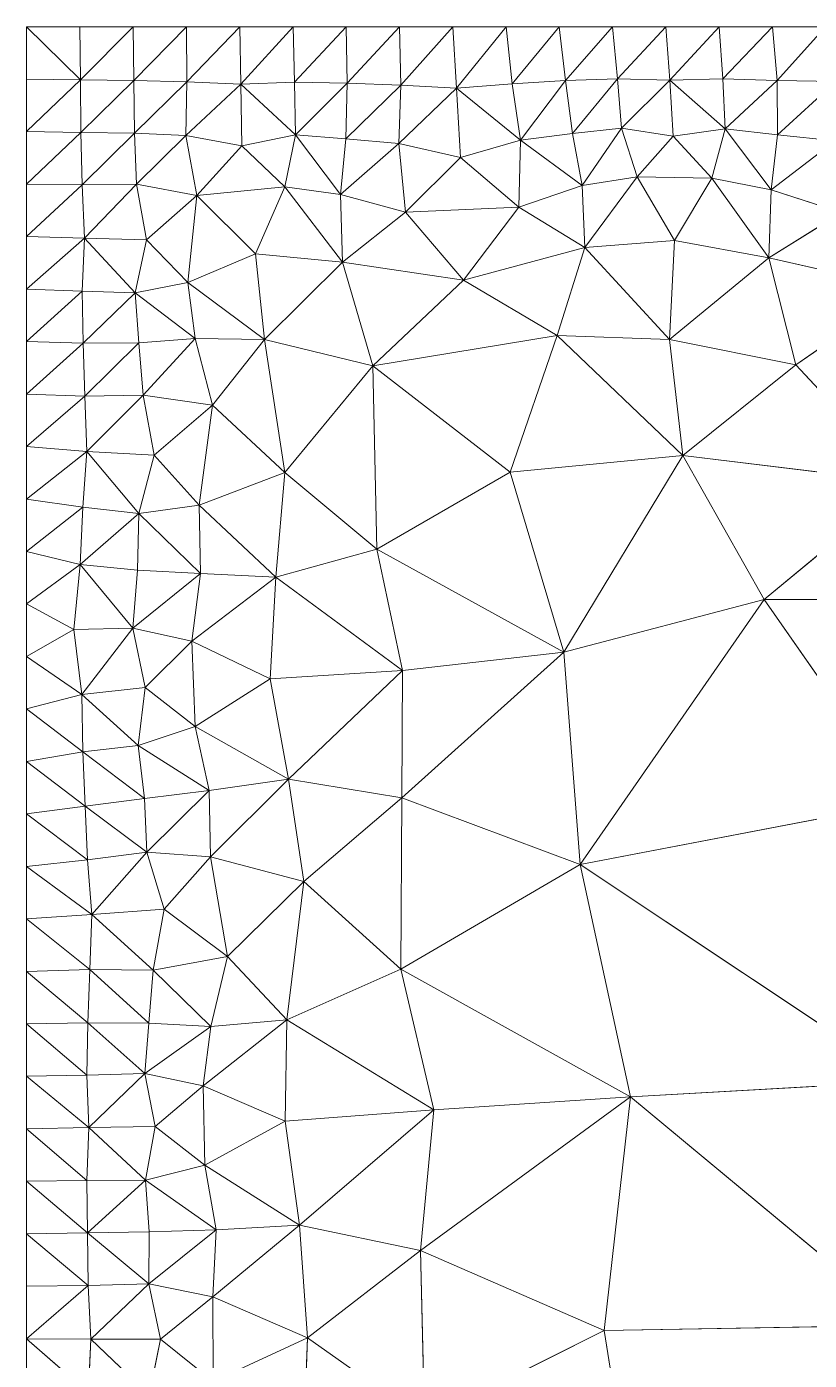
# Model space of a CAD drawing. Header units: metres. Extents: x 0 to 8, y 0 to 4.
# Drawn here: x 0 to 0.445, y 3.241 to 4 of the extents above; entities that cross this region are included whole.
import ezdxf

# ---------------------------------------------------------------- set-up
doc = ezdxf.new("R2010")
doc.units = ezdxf.units.M
doc.header["$MEASUREMENT"] = 0
for name, color, linetype, lineweight in [('DL_FE_MESH', 134, 'Continuous', 0), ('DL_FE_MESH_CELLS_4', 132, 'Continuous', 0), ('DL_TOPOLOGY', 7, 'Continuous', 0)]:
    doc.layers.add(name, color=color, linetype=linetype, lineweight=lineweight)

msp = doc.modelspace()

# ---------------------------------------------------------------- linework, layer by layer
at = {"layer": 'DL_FE_MESH'}
for p, q in [((0.03057, 3.96982), (0, 4)), ((0.0303, 4), (0.03057, 3.96982)), ((0.03057, 3.96982), (0.06061, 4)), ((0.06061, 4), (0.06097, 3.96942)), ((0.06097, 3.96942), (0.09091, 4)), ((0.09091, 4), (0.09118, 3.9687)), ((0.09118, 3.9687), (0.12121, 4)), ((0.12121, 4), (0.12188, 3.96733)), ((0.12188, 3.96733), (0.15152, 4)), ((0.15152, 4), (0.15231, 3.96846)), ((0.15231, 3.96846), (0.18182, 4)), ((0.18182, 4), (0.18224, 3.9679)), ((0.18224, 3.9679), (0.21212, 4)), ((0.21212, 4), (0.21278, 3.96669)), ((0.21278, 3.96669), (0.24242, 4)), ((0.24242, 4), (0.24461, 3.96506)), ((0.24461, 3.96506), (0.27273, 4)), ((0.27273, 4), (0.27621, 3.96753)), ((0.27621, 3.96753), (0.30303, 4)), ((0.30303, 4), (0.30648, 3.96933)), ((0.30648, 3.96933), (0.33333, 4)), ((0.33333, 4), (0.33606, 3.97033)), ((0.33606, 3.97033), (0.36364, 4)), ((0.36364, 4), (0.36594, 3.96959)), ((0.36594, 3.96959), (0.39394, 4)), ((0.39394, 4), (0.3961, 3.97027)), ((0.3961, 3.97027), (0.42424, 4)), ((0.42424, 4), (0.427, 3.96939)), ((0.427, 3.96939), (0.45455, 4)), ((0, 3.97015), (0.03057, 3.96982)), ((0.03057, 3.96982), (0, 3.9403)), ((0.03057, 3.96982), (0.06097, 3.96942)), ((0.03091, 3.9398), (0.03057, 3.96982)), ((0.06097, 3.96942), (0.03091, 3.9398)), ((0.06097, 3.96942), (0.09118, 3.9687)), ((0.06131, 3.93935), (0.06097, 3.96942)), ((0.09118, 3.9687), (0.06131, 3.93935)), ((0.09062, 3.93817), (0.09118, 3.9687)), ((0.12188, 3.96733), (0.09062, 3.93817)), ((0.09118, 3.9687), (0.12188, 3.96733)), ((0.12188, 3.96733), (0.15231, 3.96846)), ((0.12238, 3.93228), (0.12188, 3.96733)), ((0.15298, 3.93856), (0.12188, 3.96733)), ((0.15231, 3.96846), (0.18224, 3.9679)), ((0.15298, 3.93856), (0.15231, 3.96846)), ((0.18224, 3.9679), (0.15298, 3.93856)), ((0.18162, 3.93618), (0.18224, 3.9679)), ((0.18224, 3.9679), (0.21278, 3.96669)), ((0.24461, 3.96506), (0.27621, 3.96753)), ((0.27621, 3.96753), (0.30648, 3.96933)), ((0.28086, 3.93545), (0.27621, 3.96753)), ((0.30648, 3.96933), (0.28086, 3.93545)), ((0.30648, 3.96933), (0.33606, 3.97033)), ((0.31044, 3.93924), (0.30648, 3.96933)), ((0.33606, 3.97033), (0.31044, 3.93924)), ((0.33606, 3.97033), (0.36594, 3.96959)), ((0.33847, 3.94222), (0.33606, 3.97033)), ((0.36594, 3.96959), (0.33847, 3.94222)), ((0.36594, 3.96959), (0.3961, 3.97027)), ((0.36779, 3.93769), (0.36594, 3.96959)), ((0.39733, 3.94193), (0.36594, 3.96959)), ((0.3961, 3.97027), (0.427, 3.96939)), ((0.39733, 3.94193), (0.3961, 3.97027)), ((0.427, 3.96939), (0.39733, 3.94193)), ((0.427, 3.96939), (0.46043, 3.96875)), ((0.42706, 3.93846), (0.427, 3.96939)), ((0.46043, 3.96875), (0.42706, 3.93846)), ((0.21278, 3.96669), (0.18162, 3.93618)), ((0.21164, 3.93356), (0.21278, 3.96669)), ((0.24461, 3.96506), (0.21164, 3.93356)), ((0.21278, 3.96669), (0.24461, 3.96506)), ((0.24674, 3.92568), (0.24461, 3.96506)), ((0.28086, 3.93545), (0.24461, 3.96506)), ((0, 3.9403), (0.03091, 3.9398)), ((0.03091, 3.9398), (0, 3.91045)), ((0.03158, 3.90997), (0.03091, 3.9398)), ((0.03091, 3.9398), (0.06131, 3.93935)), ((0.06131, 3.93935), (0.03158, 3.90997)), ((0.06131, 3.93935), (0.06241, 3.91035)), ((0.09062, 3.93817), (0.06131, 3.93935)), ((0.09062, 3.93817), (0.06241, 3.91035)), ((0.09687, 3.90394), (0.09062, 3.93817)), ((0.09062, 3.93817), (0.12238, 3.93228)), ((0.12238, 3.93228), (0.15298, 3.93856)), ((0.14681, 3.90886), (0.15298, 3.93856)), ((0.15298, 3.93856), (0.18162, 3.93618)), ((0.1786, 3.90452), (0.15298, 3.93856)), ((0.28086, 3.93545), (0.31044, 3.93924)), ((0.31044, 3.93924), (0.33847, 3.94222)), ((0.31594, 3.90963), (0.31044, 3.93924)), ((0.33847, 3.94222), (0.31594, 3.90963)), ((0.3473, 3.91451), (0.33847, 3.94222)), ((0.33847, 3.94222), (0.36779, 3.93769)), ((0.3473, 3.91451), (0.36779, 3.93769)), ((0.36779, 3.93769), (0.39733, 3.94193)), ((0.38974, 3.9138), (0.36779, 3.93769)), ((0.38974, 3.9138), (0.39733, 3.94193)), ((0.39733, 3.94193), (0.42706, 3.93846)), ((0.42347, 3.90717), (0.39733, 3.94193)), ((0.42347, 3.90717), (0.42706, 3.93846)), ((0.42706, 3.93846), (0.46004, 3.93513)), ((0.09687, 3.90394), (0.12238, 3.93228)), ((0.14681, 3.90886), (0.12238, 3.93228)), ((0.1786, 3.90452), (0.18162, 3.93618)), ((0.21164, 3.93356), (0.1786, 3.90452)), ((0.18162, 3.93618), (0.21164, 3.93356)), ((0.21559, 3.89446), (0.21164, 3.93356)), ((0.21164, 3.93356), (0.24674, 3.92568)), ((0.24674, 3.92568), (0.28086, 3.93545)), ((0.28001, 3.89741), (0.28086, 3.93545)), ((0.31594, 3.90963), (0.28086, 3.93545)), ((0.46004, 3.93513), (0.42347, 3.90717)), ((0.21559, 3.89446), (0.24674, 3.92568)), ((0.28001, 3.89741), (0.24674, 3.92568)), ((0.31594, 3.90963), (0.3473, 3.91451)), ((0.3473, 3.91451), (0.31757, 3.87443)), ((0.36862, 3.87836), (0.3473, 3.91451)), ((0.38974, 3.9138), (0.3473, 3.91451)), ((0, 3.91045), (0.03158, 3.90997)), ((0.03158, 3.90997), (0, 3.8806)), ((0.03158, 3.90997), (0.06241, 3.91035)), ((0.03288, 3.87963), (0.03158, 3.90997)), ((0.06241, 3.91035), (0.03288, 3.87963)), ((0.06241, 3.91035), (0.09687, 3.90394)), ((0.06817, 3.87881), (0.06241, 3.91035)), ((0.14681, 3.90886), (0.09687, 3.90394)), ((0.13013, 3.87087), (0.14681, 3.90886)), ((0.17959, 3.86603), (0.14681, 3.90886)), ((0.1786, 3.90452), (0.14681, 3.90886)), ((0.28001, 3.89741), (0.31594, 3.90963)), ((0.31757, 3.87443), (0.31594, 3.90963)), ((0.36862, 3.87836), (0.38974, 3.9138)), ((0.42225, 3.86843), (0.38974, 3.9138)), ((0.42347, 3.90717), (0.38974, 3.9138)), ((0.42225, 3.86843), (0.42347, 3.90717)), ((0.42347, 3.90717), (0.46358, 3.89424)), ((0.06817, 3.87881), (0.09687, 3.90394)), ((0.09687, 3.90394), (0.0916, 3.8544)), ((0.13013, 3.87087), (0.09687, 3.90394)), ((0.17959, 3.86603), (0.1786, 3.90452)), ((0.1786, 3.90452), (0.21559, 3.89446)), ((0.17959, 3.86603), (0.21559, 3.89446)), ((0.28001, 3.89741), (0.21559, 3.89446)), ((0.24857, 3.85587), (0.21559, 3.89446)), ((0.24857, 3.85587), (0.28001, 3.89741)), ((0.31757, 3.87443), (0.28001, 3.89741)), ((0.42225, 3.86843), (0.46358, 3.89424)), ((0, 3.8806), (0.03288, 3.87963)), ((0.03288, 3.87963), (0, 3.85075)), ((0.03164, 3.84958), (0.03288, 3.87963)), ((0.03288, 3.87963), (0.06817, 3.87881)), ((0.06169, 3.84853), (0.03288, 3.87963)), ((0.06169, 3.84853), (0.06817, 3.87881)), ((0.0916, 3.8544), (0.06817, 3.87881)), ((0.36862, 3.87836), (0.31757, 3.87443)), ((0.36571, 3.82199), (0.36862, 3.87836)), ((0.42225, 3.86843), (0.36862, 3.87836)), ((0.0916, 3.8544), (0.13013, 3.87087)), ((0.13013, 3.87087), (0.13537, 3.82198)), ((0.17959, 3.86603), (0.13013, 3.87087)), ((0.31757, 3.87443), (0.24857, 3.85587)), ((0.31757, 3.87443), (0.30177, 3.8244)), ((0.36571, 3.82199), (0.31757, 3.87443)), ((0.17959, 3.86603), (0.13537, 3.82198)), ((0.19702, 3.80712), (0.17959, 3.86603)), ((0.24857, 3.85587), (0.17959, 3.86603)), ((0.42225, 3.86843), (0.36571, 3.82199)), ((0.43767, 3.80759), (0.42225, 3.86843)), ((0.5, 3.85092), (0.42225, 3.86843)), ((0.06169, 3.84853), (0.0916, 3.8544)), ((0.09584, 3.82264), (0.0916, 3.8544)), ((0.13537, 3.82198), (0.0916, 3.8544)), ((0.19702, 3.80712), (0.24857, 3.85587)), ((0.30177, 3.8244), (0.24857, 3.85587)), ((0, 3.85075), (0.03164, 3.84958)), ((0.03164, 3.84958), (0, 3.8209)), ((0.03207, 3.82002), (0.03164, 3.84958)), ((0.03164, 3.84958), (0.06169, 3.84853)), ((0.06169, 3.84853), (0.03207, 3.82002)), ((0.06386, 3.82016), (0.06169, 3.84853)), ((0.09584, 3.82264), (0.06169, 3.84853)), ((0.43767, 3.80759), (0.5, 3.85092)), ((0.30177, 3.8244), (0.19702, 3.80712)), ((0.27512, 3.74653), (0.30177, 3.8244)), ((0.30177, 3.8244), (0.36571, 3.82199)), ((0.37328, 3.75608), (0.30177, 3.8244)), ((0, 3.8209), (0.03207, 3.82002)), ((0.03207, 3.82002), (0, 3.79104)), ((0.03207, 3.82002), (0.06386, 3.82016)), ((0.03305, 3.78986), (0.03207, 3.82002)), ((0.06386, 3.82016), (0.03305, 3.78986)), ((0.06386, 3.82016), (0.09584, 3.82264)), ((0.06621, 3.79046), (0.06386, 3.82016)), ((0.09584, 3.82264), (0.06621, 3.79046)), ((0.10578, 3.78473), (0.09584, 3.82264)), ((0.09584, 3.82264), (0.13537, 3.82198)), ((0.10578, 3.78473), (0.13537, 3.82198)), ((0.13537, 3.82198), (0.19702, 3.80712)), ((0.14679, 3.74642), (0.13537, 3.82198)), ((0.37328, 3.75608), (0.36571, 3.82199)), ((0.36571, 3.82199), (0.43767, 3.80759)), ((0.14679, 3.74642), (0.19702, 3.80712)), ((0.19702, 3.80712), (0.19916, 3.70278)), ((0.27512, 3.74653), (0.19702, 3.80712)), ((0.37328, 3.75608), (0.43767, 3.80759)), ((0.5, 3.74071), (0.43767, 3.80759)), ((0, 3.79104), (0.03305, 3.78986)), ((0.03305, 3.78986), (0, 3.76119)), ((0.03305, 3.78986), (0.06621, 3.79046)), ((0.03429, 3.75846), (0.03305, 3.78986)), ((0.06621, 3.79046), (0.03429, 3.75846)), ((0.07261, 3.75636), (0.06621, 3.79046)), ((0.06621, 3.79046), (0.10578, 3.78473)), ((0.07261, 3.75636), (0.10578, 3.78473)), ((0.10578, 3.78473), (0.09809, 3.72777)), ((0.14679, 3.74642), (0.10578, 3.78473)), ((0, 3.76119), (0.03429, 3.75846)), ((0.03429, 3.75846), (0, 3.73134)), ((0.03198, 3.72669), (0.03429, 3.75846)), ((0.03429, 3.75846), (0.07261, 3.75636)), ((0.06377, 3.72319), (0.03429, 3.75846)), ((0.06377, 3.72319), (0.07261, 3.75636)), ((0.09809, 3.72777), (0.07261, 3.75636)), ((0.37328, 3.75608), (0.27512, 3.74653)), ((0.37328, 3.75608), (0.30564, 3.64426)), ((0.41959, 3.67417), (0.37328, 3.75608)), ((0.5, 3.74071), (0.37328, 3.75608)), ((0.09809, 3.72777), (0.14679, 3.74642)), ((0.14174, 3.68699), (0.14679, 3.74642)), ((0.19916, 3.70278), (0.14679, 3.74642)), ((0.19916, 3.70278), (0.27512, 3.74653)), ((0.27512, 3.74653), (0.30564, 3.64426)), ((0.41959, 3.67417), (0.5, 3.74071)), ((0, 3.73134), (0.03198, 3.72669)), ((0.03198, 3.72669), (0, 3.70149)), ((0.03037, 3.69405), (0.03198, 3.72669)), ((0.03198, 3.72669), (0.06377, 3.72319)), ((0.06377, 3.72319), (0.09809, 3.72777)), ((0.09891, 3.68899), (0.09809, 3.72777)), ((0.14174, 3.68699), (0.09809, 3.72777)), ((0.06377, 3.72319), (0.03037, 3.69405)), ((0.06313, 3.69092), (0.06377, 3.72319)), ((0.09891, 3.68899), (0.06377, 3.72319)), ((0.19916, 3.70278), (0.14174, 3.68699)), ((0.21388, 3.6339), (0.19916, 3.70278)), ((0.30564, 3.64426), (0.19916, 3.70278)), ((0, 3.70149), (0.03037, 3.69405)), ((0, 3.67164), (0.03037, 3.69405)), ((0.0268, 3.65709), (0.03037, 3.69405)), ((0.03037, 3.69405), (0.06313, 3.69092)), ((0.06033, 3.65795), (0.03037, 3.69405)), ((0.06033, 3.65795), (0.06313, 3.69092)), ((0.09891, 3.68899), (0.06033, 3.65795)), ((0.06313, 3.69092), (0.09891, 3.68899)), ((0.09391, 3.65047), (0.09891, 3.68899)), ((0.09391, 3.65047), (0.14174, 3.68699)), ((0.09891, 3.68899), (0.14174, 3.68699)), ((0.14174, 3.68699), (0.1385, 3.62898)), ((0.21388, 3.6339), (0.14174, 3.68699)), ((0, 3.67164), (0.0268, 3.65709)), ((0.30564, 3.64426), (0.41959, 3.67417)), ((0.31492, 3.5234), (0.41959, 3.67417)), ((0.5, 3.55884), (0.41959, 3.67417)), ((0.58041, 3.67417), (0.41959, 3.67417)), ((0, 3.64179), (0.0268, 3.65709)), ((0.0268, 3.65709), (0.06033, 3.65795)), ((0.03142, 3.62017), (0.0268, 3.65709)), ((0.06033, 3.65795), (0.03142, 3.62017)), ((0.06736, 3.62422), (0.06033, 3.65795)), ((0.06033, 3.65795), (0.09391, 3.65047)), ((0.06736, 3.62422), (0.09391, 3.65047)), ((0.09391, 3.65047), (0.09586, 3.60203)), ((0.1385, 3.62898), (0.09391, 3.65047)), ((0.03142, 3.62017), (0, 3.64179)), ((0.21351, 3.56138), (0.30564, 3.64426)), ((0.21388, 3.6339), (0.30564, 3.64426)), ((0.31492, 3.5234), (0.30564, 3.64426)), ((0.1385, 3.62898), (0.21388, 3.6339)), ((0.21388, 3.6339), (0.14898, 3.57203)), ((0.21351, 3.56138), (0.21388, 3.6339)), ((0.09586, 3.60203), (0.1385, 3.62898)), ((0.1385, 3.62898), (0.14898, 3.57203)), ((0, 3.61194), (0.03142, 3.62017)), ((0.03142, 3.62017), (0.06736, 3.62422)), ((0.03193, 3.58751), (0.03142, 3.62017)), ((0.06341, 3.59117), (0.03142, 3.62017)), ((0.06341, 3.59117), (0.06736, 3.62422)), ((0.09586, 3.60203), (0.06736, 3.62422)), ((0.03193, 3.58751), (0, 3.61194)), ((0.06341, 3.59117), (0.09586, 3.60203)), ((0.10378, 3.5656), (0.09586, 3.60203)), ((0.14898, 3.57203), (0.09586, 3.60203)), ((0.03193, 3.58751), (0.06341, 3.59117)), ((0.06701, 3.56094), (0.06341, 3.59117)), ((0.10378, 3.5656), (0.06341, 3.59117)), ((0, 3.58209), (0.03193, 3.58751)), ((0.03325, 3.55668), (0, 3.58209)), ((0.03325, 3.55668), (0.03193, 3.58751)), ((0.06701, 3.56094), (0.03193, 3.58751)), ((0.06701, 3.56094), (0.10378, 3.5656)), ((0.10378, 3.5656), (0.0683, 3.53045)), ((0.10378, 3.5656), (0.14898, 3.57203)), ((0.10453, 3.52779), (0.10378, 3.5656)), ((0.10453, 3.52779), (0.14898, 3.57203)), ((0.14898, 3.57203), (0.21351, 3.56138)), ((0.15762, 3.51376), (0.14898, 3.57203)), ((0.03325, 3.55668), (0.06701, 3.56094)), ((0.0683, 3.53045), (0.06701, 3.56094)), ((0.15762, 3.51376), (0.21351, 3.56138)), ((0.21351, 3.56138), (0.21278, 3.46397)), ((0.31492, 3.5234), (0.21351, 3.56138)), ((0.31492, 3.5234), (0.5, 3.55884)), ((0, 3.55224), (0.03325, 3.55668)), ((0.03455, 3.52617), (0, 3.55224)), ((0.03455, 3.52617), (0.03325, 3.55668)), ((0.0683, 3.53045), (0.03325, 3.55668)), ((0.03455, 3.52617), (0.0683, 3.53045)), ((0.0683, 3.53045), (0.03705, 3.49511)), ((0.07821, 3.49808), (0.0683, 3.53045)), ((0.0683, 3.53045), (0.10453, 3.52779)), ((0.07821, 3.49808), (0.10453, 3.52779)), ((0.10453, 3.52779), (0.11426, 3.47124)), ((0.15762, 3.51376), (0.10453, 3.52779)), ((0, 3.52239), (0.03455, 3.52617)), ((0.03705, 3.49511), (0, 3.52239)), ((0.03705, 3.49511), (0.03455, 3.52617)), ((0.21278, 3.46397), (0.31492, 3.5234)), ((0.34361, 3.3913), (0.31492, 3.5234)), ((0.5, 3.4002), (0.31492, 3.5234)), ((0.11426, 3.47124), (0.15762, 3.51376)), ((0.14795, 3.43508), (0.15762, 3.51376)), ((0.21278, 3.46397), (0.15762, 3.51376)), ((0.03705, 3.49511), (0.07821, 3.49808)), ((0.07199, 3.46346), (0.07821, 3.49808)), ((0.11426, 3.47124), (0.07821, 3.49808)), ((0, 3.49254), (0.03705, 3.49511)), ((0.03586, 3.4637), (0, 3.49254)), ((0.03586, 3.4637), (0.03705, 3.49511)), ((0.07199, 3.46346), (0.03705, 3.49511)), ((0.07199, 3.46346), (0.11426, 3.47124)), ((0.10475, 3.43139), (0.11426, 3.47124)), ((0.14795, 3.43508), (0.11426, 3.47124)), ((0, 3.46269), (0.03586, 3.4637)), ((0.03484, 3.4334), (0, 3.46269)), ((0.03484, 3.4334), (0.03586, 3.4637)), ((0.03586, 3.4637), (0.07199, 3.46346)), ((0.06951, 3.43327), (0.03586, 3.4637)), ((0.06951, 3.43327), (0.07199, 3.46346)), ((0.10475, 3.43139), (0.07199, 3.46346)), ((0.21278, 3.46397), (0.14795, 3.43508)), ((0.23173, 3.38391), (0.21278, 3.46397)), ((0.34361, 3.3913), (0.21278, 3.46397)), ((0, 3.43284), (0.03484, 3.4334)), ((0.03424, 3.40374), (0, 3.43284)), ((0.03424, 3.40374), (0.03484, 3.4334)), ((0.03484, 3.4334), (0.06951, 3.43327)), ((0.0672, 3.40466), (0.03484, 3.4334)), ((0.06951, 3.43327), (0.0672, 3.40466)), ((0.10475, 3.43139), (0.0672, 3.40466)), ((0.10475, 3.43139), (0.06951, 3.43327)), ((0.10044, 3.39751), (0.14795, 3.43508)), ((0.10044, 3.39751), (0.10475, 3.43139)), ((0.10475, 3.43139), (0.14795, 3.43508)), ((0.14795, 3.43508), (0.14712, 3.37743)), ((0.23173, 3.38391), (0.14795, 3.43508)), ((0, 3.40299), (0.03424, 3.40374)), ((0.03532, 3.3738), (0, 3.40299)), ((0.03424, 3.40374), (0.0672, 3.40466)), ((0.03532, 3.3738), (0.03424, 3.40374)), ((0.0672, 3.40466), (0.03532, 3.3738)), ((0.0672, 3.40466), (0.10044, 3.39751)), ((0.07301, 3.37451), (0.0672, 3.40466)), ((0.34361, 3.3913), (0.5, 3.4002)), ((0.07301, 3.37451), (0.10044, 3.39751)), ((0.10044, 3.39751), (0.10138, 3.35239)), ((0.14712, 3.37743), (0.10044, 3.39751)), ((0.2241, 3.304), (0.34361, 3.3913)), ((0.23173, 3.38391), (0.34361, 3.3913)), ((0.3285, 3.25836), (0.34361, 3.3913)), ((0.5, 3.26148), (0.34361, 3.3913)), ((0.14712, 3.37743), (0.23173, 3.38391)), ((0.23173, 3.38391), (0.15524, 3.3183)), ((0.2241, 3.304), (0.23173, 3.38391)), ((0.10138, 3.35239), (0.14712, 3.37743)), ((0.14712, 3.37743), (0.15524, 3.3183)), ((0, 3.37313), (0.03532, 3.3738)), ((0.03432, 3.34372), (0, 3.37313)), ((0.03532, 3.3738), (0.03432, 3.34372)), ((0.07301, 3.37451), (0.03532, 3.3738)), ((0.06755, 3.34388), (0.03532, 3.3738)), ((0.06755, 3.34388), (0.07301, 3.37451)), ((0.10138, 3.35239), (0.07301, 3.37451)), ((0.10138, 3.35239), (0.06755, 3.34388)), ((0.10783, 3.31568), (0.10138, 3.35239)), ((0.15524, 3.3183), (0.10138, 3.35239)), ((0, 3.34328), (0.03432, 3.34372)), ((0.03469, 3.31392), (0, 3.34328)), ((0.03432, 3.34372), (0.06755, 3.34388)), ((0.03432, 3.34372), (0.03469, 3.31392)), ((0.06755, 3.34388), (0.03469, 3.31392)), ((0.06975, 3.31458), (0.06755, 3.34388)), ((0.10783, 3.31568), (0.06755, 3.34388)), ((0.10783, 3.31568), (0.06944, 3.2849)), ((0.06975, 3.31458), (0.10783, 3.31568)), ((0.10583, 3.27759), (0.15524, 3.3183)), ((0.10583, 3.27759), (0.10783, 3.31568)), ((0.10783, 3.31568), (0.15524, 3.3183)), ((0.15524, 3.3183), (0.2241, 3.304)), ((0.1598, 3.25425), (0.15524, 3.3183)), ((0, 3.31343), (0.03469, 3.31392)), ((0.03507, 3.28396), (0, 3.31343)), ((0.03469, 3.31392), (0.06975, 3.31458)), ((0.03469, 3.31392), (0.03507, 3.28396)), ((0.06944, 3.2849), (0.03469, 3.31392)), ((0.06944, 3.2849), (0.06975, 3.31458)), ((0.1598, 3.25425), (0.2241, 3.304)), ((0.2241, 3.304), (0.22637, 3.2073)), ((0.3285, 3.25836), (0.2241, 3.304)), ((0.03507, 3.28396), (0.06944, 3.2849)), ((0.06944, 3.2849), (0.0365, 3.2535)), ((0.06944, 3.2849), (0.10583, 3.27759)), ((0.07616, 3.25342), (0.06944, 3.2849)), ((0, 3.28358), (0.03507, 3.28396)), ((0.03507, 3.28396), (0, 3.25373)), ((0.0365, 3.2535), (0.03507, 3.28396)), ((0.07616, 3.25342), (0.10583, 3.27759)), ((0.10583, 3.27759), (0.10616, 3.22951)), ((0.1598, 3.25425), (0.10583, 3.27759)), ((0.10616, 3.22951), (0.1598, 3.25425)), ((0.1574, 3.1895), (0.1598, 3.25425)), ((0.22637, 3.2073), (0.1598, 3.25425)), ((0.22637, 3.2073), (0.3285, 3.25836)), ((0.3285, 3.25836), (0.5, 3.26148)), ((0.34918, 3.12902), (0.3285, 3.25836)), ((0, 3.25373), (0.0365, 3.2535)), ((0.03517, 3.22301), (0, 3.25373)), ((0.03517, 3.22301), (0.0365, 3.2535)), ((0.0365, 3.2535), (0.07616, 3.25342)), ((0.06969, 3.22183), (0.0365, 3.2535)), ((0.06969, 3.22183), (0.07616, 3.25342)), ((0.10616, 3.22951), (0.07616, 3.25342))]:
    msp.add_line(p, q, dxfattribs=at)
at = {"layer": 'DL_FE_MESH_CELLS_4'}
for points, invisible_edges in [([(0.03057, 3.96982), (0, 4), (0, 3.97015)], 2), ([(0.0303, 4), (0, 4), (0.03057, 3.96982)], 1), ([(0.06061, 4), (0.0303, 4), (0.03057, 3.96982)], 1), ([(0.09091, 4), (0.06061, 4), (0.06097, 3.96942)], 1), ([(0.12121, 4), (0.09091, 4), (0.09118, 3.9687)], 1), ([(0.15152, 4), (0.12121, 4), (0.12188, 3.96733)], 1), ([(0.18182, 4), (0.15152, 4), (0.15231, 3.96846)], 1), ([(0.21212, 4), (0.18182, 4), (0.18224, 3.9679)], 1), ([(0.24242, 4), (0.21212, 4), (0.21278, 3.96669)], 1), ([(0.27273, 4), (0.24242, 4), (0.24461, 3.96506)], 1), ([(0.30303, 4), (0.27273, 4), (0.27621, 3.96753)], 1), ([(0.33333, 4), (0.30303, 4), (0.30648, 3.96933)], 1), ([(0.36364, 4), (0.33333, 4), (0.33606, 3.97033)], 1), ([(0.39394, 4), (0.36364, 4), (0.36594, 3.96959)], 1), ([(0.42424, 4), (0.39394, 4), (0.3961, 3.97027)], 1), ([(0.45455, 4), (0.42424, 4), (0.427, 3.96939)], 1), ([(0, 3.97015), (0, 3.9403), (0.03057, 3.96982)], 1), ([(0, 3.9403), (0, 3.91045), (0.03091, 3.9398)], 1), ([(0, 3.91045), (0, 3.8806), (0.03158, 3.90997)], 1), ([(0, 3.8806), (0, 3.85075), (0.03288, 3.87963)], 1), ([(0, 3.85075), (0, 3.8209), (0.03164, 3.84958)], 1), ([(0, 3.8209), (0, 3.79104), (0.03207, 3.82002)], 1), ([(0, 3.79104), (0, 3.76119), (0.03305, 3.78986)], 1), ([(0, 3.76119), (0, 3.73134), (0.03429, 3.75846)], 1), ([(0, 3.73134), (0, 3.70149), (0.03198, 3.72669)], 1), ([(0.03037, 3.69405), (0, 3.70149), (0, 3.67164)], 2), ([(0, 3.67164), (0, 3.64179), (0.0268, 3.65709)], 1), ([(0.03142, 3.62017), (0, 3.64179), (0, 3.61194)], 2), ([(0, 3.61194), (0, 3.58209), (0.03193, 3.58751)], 1), ([(0, 3.58209), (0, 3.55224), (0.03325, 3.55668)], 1), ([(0, 3.55224), (0, 3.52239), (0.03455, 3.52617)], 1), ([(0, 3.52239), (0, 3.49254), (0.03705, 3.49511)], 1), ([(0, 3.49254), (0, 3.46269), (0.03586, 3.4637)], 1), ([(0, 3.46269), (0, 3.43284), (0.03484, 3.4334)], 1), ([(0, 3.43284), (0, 3.40299), (0.03424, 3.40374)], 1), ([(0, 3.40299), (0, 3.37313), (0.03532, 3.3738)], 1), ([(0, 3.37313), (0, 3.34328), (0.03432, 3.34372)], 1), ([(0, 3.34328), (0, 3.31343), (0.03469, 3.31392)], 1), ([(0, 3.31343), (0, 3.28358), (0.03507, 3.28396)], 1), ([(0, 3.28358), (0, 3.25373), (0.03507, 3.28396)], 1), ([(0, 3.25373), (0, 3.22388), (0.03517, 3.22301)], 1)]:
    msp.add_3dface(points, dxfattribs=dict(at, invisible_edges=invisible_edges))
for points in [[(0.06061, 4), (0.03057, 3.96982), (0.06097, 3.96942)], [(0.09091, 4), (0.06097, 3.96942), (0.09118, 3.9687)], [(0.12121, 4), (0.09118, 3.9687), (0.12188, 3.96733)], [(0.15152, 4), (0.12188, 3.96733), (0.15231, 3.96846)], [(0.18182, 4), (0.15231, 3.96846), (0.18224, 3.9679)], [(0.21212, 4), (0.18224, 3.9679), (0.21278, 3.96669)], [(0.24242, 4), (0.21278, 3.96669), (0.24461, 3.96506)], [(0.27273, 4), (0.24461, 3.96506), (0.27621, 3.96753)], [(0.30303, 4), (0.27621, 3.96753), (0.30648, 3.96933)], [(0.33333, 4), (0.30648, 3.96933), (0.33606, 3.97033)], [(0.36364, 4), (0.33606, 3.97033), (0.36594, 3.96959)], [(0.39394, 4), (0.36594, 3.96959), (0.3961, 3.97027)], [(0.42424, 4), (0.3961, 3.97027), (0.427, 3.96939)], [(0.45455, 4), (0.427, 3.96939), (0.46043, 3.96875)], [(0.03057, 3.96982), (0, 3.9403), (0.03091, 3.9398)], [(0.03057, 3.96982), (0.03091, 3.9398), (0.06097, 3.96942)], [(0.06097, 3.96942), (0.03091, 3.9398), (0.06131, 3.93935)], [(0.06097, 3.96942), (0.06131, 3.93935), (0.09118, 3.9687)], [(0.09118, 3.9687), (0.06131, 3.93935), (0.09062, 3.93817)], [(0.09118, 3.9687), (0.09062, 3.93817), (0.12188, 3.96733)], [(0.12188, 3.96733), (0.09062, 3.93817), (0.12238, 3.93228)], [(0.12188, 3.96733), (0.15298, 3.93856), (0.15231, 3.96846)], [(0.12188, 3.96733), (0.12238, 3.93228), (0.15298, 3.93856)], [(0.15231, 3.96846), (0.15298, 3.93856), (0.18224, 3.9679)], [(0.18224, 3.9679), (0.15298, 3.93856), (0.18162, 3.93618)], [(0.18224, 3.9679), (0.18162, 3.93618), (0.21278, 3.96669)], [(0.24461, 3.96506), (0.28086, 3.93545), (0.27621, 3.96753)], [(0.27621, 3.96753), (0.28086, 3.93545), (0.30648, 3.96933)], [(0.30648, 3.96933), (0.28086, 3.93545), (0.31044, 3.93924)], [(0.30648, 3.96933), (0.31044, 3.93924), (0.33606, 3.97033)], [(0.33606, 3.97033), (0.31044, 3.93924), (0.33847, 3.94222)], [(0.33606, 3.97033), (0.33847, 3.94222), (0.36594, 3.96959)], [(0.36594, 3.96959), (0.33847, 3.94222), (0.36779, 3.93769)], [(0.36594, 3.96959), (0.39733, 3.94193), (0.3961, 3.97027)], [(0.36594, 3.96959), (0.36779, 3.93769), (0.39733, 3.94193)], [(0.3961, 3.97027), (0.39733, 3.94193), (0.427, 3.96939)], [(0.427, 3.96939), (0.39733, 3.94193), (0.42706, 3.93846)], [(0.427, 3.96939), (0.42706, 3.93846), (0.46043, 3.96875)], [(0.46043, 3.96875), (0.42706, 3.93846), (0.46004, 3.93513)], [(0.21278, 3.96669), (0.18162, 3.93618), (0.21164, 3.93356)], [(0.21278, 3.96669), (0.21164, 3.93356), (0.24461, 3.96506)], [(0.24461, 3.96506), (0.21164, 3.93356), (0.24674, 3.92568)], [(0.24461, 3.96506), (0.24674, 3.92568), (0.28086, 3.93545)], [(0.03091, 3.9398), (0, 3.91045), (0.03158, 3.90997)], [(0.03091, 3.9398), (0.03158, 3.90997), (0.06131, 3.93935)], [(0.06131, 3.93935), (0.03158, 3.90997), (0.06241, 3.91035)], [(0.06131, 3.93935), (0.06241, 3.91035), (0.09062, 3.93817)], [(0.09062, 3.93817), (0.06241, 3.91035), (0.09687, 3.90394)], [(0.09062, 3.93817), (0.09687, 3.90394), (0.12238, 3.93228)], [(0.12238, 3.93228), (0.14681, 3.90886), (0.15298, 3.93856)], [(0.15298, 3.93856), (0.14681, 3.90886), (0.1786, 3.90452)], [(0.15298, 3.93856), (0.1786, 3.90452), (0.18162, 3.93618)], [(0.28086, 3.93545), (0.31594, 3.90963), (0.31044, 3.93924)], [(0.31044, 3.93924), (0.31594, 3.90963), (0.33847, 3.94222)], [(0.33847, 3.94222), (0.31594, 3.90963), (0.3473, 3.91451)], [(0.33847, 3.94222), (0.3473, 3.91451), (0.36779, 3.93769)], [(0.3473, 3.91451), (0.38974, 3.9138), (0.36779, 3.93769)], [(0.36779, 3.93769), (0.38974, 3.9138), (0.39733, 3.94193)], [(0.39733, 3.94193), (0.38974, 3.9138), (0.42347, 3.90717)], [(0.39733, 3.94193), (0.42347, 3.90717), (0.42706, 3.93846)], [(0.42706, 3.93846), (0.42347, 3.90717), (0.46004, 3.93513)], [(0.09687, 3.90394), (0.14681, 3.90886), (0.12238, 3.93228)], [(0.18162, 3.93618), (0.1786, 3.90452), (0.21164, 3.93356)], [(0.21164, 3.93356), (0.1786, 3.90452), (0.21559, 3.89446)], [(0.21164, 3.93356), (0.21559, 3.89446), (0.24674, 3.92568)], [(0.24674, 3.92568), (0.28001, 3.89741), (0.28086, 3.93545)], [(0.28086, 3.93545), (0.28001, 3.89741), (0.31594, 3.90963)], [(0.46004, 3.93513), (0.42347, 3.90717), (0.46358, 3.89424)], [(0.21559, 3.89446), (0.28001, 3.89741), (0.24674, 3.92568)], [(0.31594, 3.90963), (0.31757, 3.87443), (0.3473, 3.91451)], [(0.3473, 3.91451), (0.31757, 3.87443), (0.36862, 3.87836)], [(0.3473, 3.91451), (0.36862, 3.87836), (0.38974, 3.9138)], [(0.03158, 3.90997), (0, 3.8806), (0.03288, 3.87963)], [(0.03158, 3.90997), (0.03288, 3.87963), (0.06241, 3.91035)], [(0.06241, 3.91035), (0.03288, 3.87963), (0.06817, 3.87881)], [(0.06241, 3.91035), (0.06817, 3.87881), (0.09687, 3.90394)], [(0.09687, 3.90394), (0.13013, 3.87087), (0.14681, 3.90886)], [(0.14681, 3.90886), (0.13013, 3.87087), (0.17959, 3.86603)], [(0.14681, 3.90886), (0.17959, 3.86603), (0.1786, 3.90452)], [(0.28001, 3.89741), (0.31757, 3.87443), (0.31594, 3.90963)], [(0.38974, 3.9138), (0.36862, 3.87836), (0.42225, 3.86843)], [(0.38974, 3.9138), (0.42225, 3.86843), (0.42347, 3.90717)], [(0.42347, 3.90717), (0.42225, 3.86843), (0.46358, 3.89424)], [(0.06817, 3.87881), (0.0916, 3.8544), (0.09687, 3.90394)], [(0.09687, 3.90394), (0.0916, 3.8544), (0.13013, 3.87087)], [(0.1786, 3.90452), (0.17959, 3.86603), (0.21559, 3.89446)], [(0.17959, 3.86603), (0.24857, 3.85587), (0.21559, 3.89446)], [(0.21559, 3.89446), (0.24857, 3.85587), (0.28001, 3.89741)], [(0.28001, 3.89741), (0.24857, 3.85587), (0.31757, 3.87443)], [(0.42225, 3.86843), (0.5, 3.85092), (0.46358, 3.89424)], [(0.03288, 3.87963), (0, 3.85075), (0.03164, 3.84958)], [(0.03288, 3.87963), (0.03164, 3.84958), (0.06169, 3.84853)], [(0.03288, 3.87963), (0.06169, 3.84853), (0.06817, 3.87881)], [(0.06817, 3.87881), (0.06169, 3.84853), (0.0916, 3.8544)], [(0.31757, 3.87443), (0.36571, 3.82199), (0.36862, 3.87836)], [(0.36862, 3.87836), (0.36571, 3.82199), (0.42225, 3.86843)], [(0.0916, 3.8544), (0.13537, 3.82198), (0.13013, 3.87087)], [(0.13013, 3.87087), (0.13537, 3.82198), (0.17959, 3.86603)], [(0.31757, 3.87443), (0.24857, 3.85587), (0.30177, 3.8244)], [(0.31757, 3.87443), (0.30177, 3.8244), (0.36571, 3.82199)], [(0.17959, 3.86603), (0.13537, 3.82198), (0.19702, 3.80712)], [(0.17959, 3.86603), (0.19702, 3.80712), (0.24857, 3.85587)], [(0.42225, 3.86843), (0.36571, 3.82199), (0.43767, 3.80759)], [(0.42225, 3.86843), (0.43767, 3.80759), (0.5, 3.85092)], [(0.06169, 3.84853), (0.09584, 3.82264), (0.0916, 3.8544)], [(0.0916, 3.8544), (0.09584, 3.82264), (0.13537, 3.82198)], [(0.19702, 3.80712), (0.30177, 3.8244), (0.24857, 3.85587)], [(0.03164, 3.84958), (0, 3.8209), (0.03207, 3.82002)], [(0.03164, 3.84958), (0.03207, 3.82002), (0.06169, 3.84853)], [(0.06169, 3.84853), (0.03207, 3.82002), (0.06386, 3.82016)], [(0.06169, 3.84853), (0.06386, 3.82016), (0.09584, 3.82264)], [(0.43767, 3.80759), (0.5, 3.74071), (0.5, 3.85092)], [(0.19702, 3.80712), (0.27512, 3.74653), (0.30177, 3.8244)], [(0.30177, 3.8244), (0.27512, 3.74653), (0.37328, 3.75608)], [(0.30177, 3.8244), (0.37328, 3.75608), (0.36571, 3.82199)], [(0.03207, 3.82002), (0, 3.79104), (0.03305, 3.78986)], [(0.03207, 3.82002), (0.03305, 3.78986), (0.06386, 3.82016)], [(0.06386, 3.82016), (0.03305, 3.78986), (0.06621, 3.79046)], [(0.06386, 3.82016), (0.06621, 3.79046), (0.09584, 3.82264)], [(0.09584, 3.82264), (0.06621, 3.79046), (0.10578, 3.78473)], [(0.09584, 3.82264), (0.10578, 3.78473), (0.13537, 3.82198)], [(0.13537, 3.82198), (0.10578, 3.78473), (0.14679, 3.74642)], [(0.13537, 3.82198), (0.14679, 3.74642), (0.19702, 3.80712)], [(0.36571, 3.82199), (0.37328, 3.75608), (0.43767, 3.80759)], [(0.14679, 3.74642), (0.19916, 3.70278), (0.19702, 3.80712)], [(0.19702, 3.80712), (0.19916, 3.70278), (0.27512, 3.74653)], [(0.43767, 3.80759), (0.37328, 3.75608), (0.5, 3.74071)], [(0.03305, 3.78986), (0, 3.76119), (0.03429, 3.75846)], [(0.03305, 3.78986), (0.03429, 3.75846), (0.06621, 3.79046)], [(0.06621, 3.79046), (0.03429, 3.75846), (0.07261, 3.75636)], [(0.06621, 3.79046), (0.07261, 3.75636), (0.10578, 3.78473)], [(0.07261, 3.75636), (0.09809, 3.72777), (0.10578, 3.78473)], [(0.10578, 3.78473), (0.09809, 3.72777), (0.14679, 3.74642)], [(0.03429, 3.75846), (0, 3.73134), (0.03198, 3.72669)], [(0.03429, 3.75846), (0.03198, 3.72669), (0.06377, 3.72319)], [(0.03429, 3.75846), (0.06377, 3.72319), (0.07261, 3.75636)], [(0.07261, 3.75636), (0.06377, 3.72319), (0.09809, 3.72777)], [(0.27512, 3.74653), (0.30564, 3.64426), (0.37328, 3.75608)], [(0.37328, 3.75608), (0.30564, 3.64426), (0.41959, 3.67417)], [(0.5, 3.74071), (0.37328, 3.75608), (0.41959, 3.67417)], [(0.14679, 3.74642), (0.09809, 3.72777), (0.14174, 3.68699)], [(0.14679, 3.74642), (0.14174, 3.68699), (0.19916, 3.70278)], [(0.27512, 3.74653), (0.19916, 3.70278), (0.30564, 3.64426)], [(0.41959, 3.67417), (0.58041, 3.67417), (0.5, 3.74071)], [(0.03198, 3.72669), (0, 3.70149), (0.03037, 3.69405)], [(0.03198, 3.72669), (0.03037, 3.69405), (0.06377, 3.72319)], [(0.06377, 3.72319), (0.09891, 3.68899), (0.09809, 3.72777)], [(0.14174, 3.68699), (0.09809, 3.72777), (0.09891, 3.68899)], [(0.06377, 3.72319), (0.03037, 3.69405), (0.06313, 3.69092)], [(0.06377, 3.72319), (0.06313, 3.69092), (0.09891, 3.68899)], [(0.14174, 3.68699), (0.21388, 3.6339), (0.19916, 3.70278)], [(0.30564, 3.64426), (0.19916, 3.70278), (0.21388, 3.6339)], [(0.03037, 3.69405), (0, 3.67164), (0.0268, 3.65709)], [(0.03037, 3.69405), (0.0268, 3.65709), (0.06033, 3.65795)], [(0.03037, 3.69405), (0.06033, 3.65795), (0.06313, 3.69092)], [(0.06313, 3.69092), (0.06033, 3.65795), (0.09891, 3.68899)], [(0.09891, 3.68899), (0.06033, 3.65795), (0.09391, 3.65047)], [(0.14174, 3.68699), (0.09891, 3.68899), (0.09391, 3.65047)], [(0.14174, 3.68699), (0.09391, 3.65047), (0.1385, 3.62898)], [(0.14174, 3.68699), (0.1385, 3.62898), (0.21388, 3.6339)], [(0.41959, 3.67417), (0.30564, 3.64426), (0.31492, 3.5234)], [(0.41959, 3.67417), (0.31492, 3.5234), (0.5, 3.55884)], [(0.41959, 3.67417), (0.5, 3.55884), (0.58041, 3.67417)], [(0.0268, 3.65709), (0, 3.64179), (0.03142, 3.62017)], [(0.0268, 3.65709), (0.03142, 3.62017), (0.06033, 3.65795)], [(0.06033, 3.65795), (0.03142, 3.62017), (0.06736, 3.62422)], [(0.06033, 3.65795), (0.06736, 3.62422), (0.09391, 3.65047)], [(0.06736, 3.62422), (0.09586, 3.60203), (0.09391, 3.65047)], [(0.09391, 3.65047), (0.09586, 3.60203), (0.1385, 3.62898)], [(0.30564, 3.64426), (0.21388, 3.6339), (0.21351, 3.56138)], [(0.30564, 3.64426), (0.21351, 3.56138), (0.31492, 3.5234)], [(0.1385, 3.62898), (0.14898, 3.57203), (0.21388, 3.6339)], [(0.21388, 3.6339), (0.14898, 3.57203), (0.21351, 3.56138)], [(0.1385, 3.62898), (0.09586, 3.60203), (0.14898, 3.57203)], [(0, 3.61194), (0.03193, 3.58751), (0.03142, 3.62017)], [(0.03142, 3.62017), (0.06341, 3.59117), (0.06736, 3.62422)], [(0.03142, 3.62017), (0.03193, 3.58751), (0.06341, 3.59117)], [(0.06736, 3.62422), (0.06341, 3.59117), (0.09586, 3.60203)], [(0.06341, 3.59117), (0.10378, 3.5656), (0.09586, 3.60203)], [(0.14898, 3.57203), (0.09586, 3.60203), (0.10378, 3.5656)], [(0.03193, 3.58751), (0.06701, 3.56094), (0.06341, 3.59117)], [(0.06341, 3.59117), (0.06701, 3.56094), (0.10378, 3.5656)], [(0, 3.58209), (0.03325, 3.55668), (0.03193, 3.58751)], [(0.03193, 3.58751), (0.03325, 3.55668), (0.06701, 3.56094)], [(0.06701, 3.56094), (0.0683, 3.53045), (0.10378, 3.5656)], [(0.10378, 3.5656), (0.0683, 3.53045), (0.10453, 3.52779)], [(0.14898, 3.57203), (0.10378, 3.5656), (0.10453, 3.52779)], [(0.14898, 3.57203), (0.10453, 3.52779), (0.15762, 3.51376)], [(0.14898, 3.57203), (0.15762, 3.51376), (0.21351, 3.56138)], [(0.03325, 3.55668), (0.0683, 3.53045), (0.06701, 3.56094)], [(0.15762, 3.51376), (0.21278, 3.46397), (0.21351, 3.56138)], [(0.21351, 3.56138), (0.21278, 3.46397), (0.31492, 3.5234)], [(0.31492, 3.5234), (0.5, 3.4002), (0.5, 3.55884)], [(0, 3.55224), (0.03455, 3.52617), (0.03325, 3.55668)], [(0.03325, 3.55668), (0.03455, 3.52617), (0.0683, 3.53045)], [(0.03455, 3.52617), (0.03705, 3.49511), (0.0683, 3.53045)], [(0.0683, 3.53045), (0.03705, 3.49511), (0.07821, 3.49808)], [(0.0683, 3.53045), (0.07821, 3.49808), (0.10453, 3.52779)], [(0.07821, 3.49808), (0.11426, 3.47124), (0.10453, 3.52779)], [(0.10453, 3.52779), (0.11426, 3.47124), (0.15762, 3.51376)], [(0, 3.52239), (0.03705, 3.49511), (0.03455, 3.52617)], [(0.21278, 3.46397), (0.34361, 3.3913), (0.31492, 3.5234)], [(0.31492, 3.5234), (0.34361, 3.3913), (0.5, 3.4002)], [(0.15762, 3.51376), (0.11426, 3.47124), (0.14795, 3.43508)], [(0.15762, 3.51376), (0.14795, 3.43508), (0.21278, 3.46397)], [(0.03705, 3.49511), (0.07199, 3.46346), (0.07821, 3.49808)], [(0.07821, 3.49808), (0.07199, 3.46346), (0.11426, 3.47124)], [(0, 3.49254), (0.03586, 3.4637), (0.03705, 3.49511)], [(0.03705, 3.49511), (0.03586, 3.4637), (0.07199, 3.46346)], [(0.07199, 3.46346), (0.10475, 3.43139), (0.11426, 3.47124)], [(0.11426, 3.47124), (0.10475, 3.43139), (0.14795, 3.43508)], [(0, 3.46269), (0.03484, 3.4334), (0.03586, 3.4637)], [(0.03586, 3.4637), (0.03484, 3.4334), (0.06951, 3.43327)], [(0.03586, 3.4637), (0.06951, 3.43327), (0.07199, 3.46346)], [(0.07199, 3.46346), (0.06951, 3.43327), (0.10475, 3.43139)], [(0.14795, 3.43508), (0.23173, 3.38391), (0.21278, 3.46397)], [(0.21278, 3.46397), (0.23173, 3.38391), (0.34361, 3.3913)], [(0, 3.43284), (0.03424, 3.40374), (0.03484, 3.4334)], [(0.03484, 3.4334), (0.03424, 3.40374), (0.0672, 3.40466)], [(0.03484, 3.4334), (0.0672, 3.40466), (0.06951, 3.43327)], [(0.06951, 3.43327), (0.0672, 3.40466), (0.10475, 3.43139)], [(0.10475, 3.43139), (0.0672, 3.40466), (0.10044, 3.39751)], [(0.14795, 3.43508), (0.10475, 3.43139), (0.10044, 3.39751)], [(0.14795, 3.43508), (0.10044, 3.39751), (0.14712, 3.37743)], [(0.14795, 3.43508), (0.14712, 3.37743), (0.23173, 3.38391)], [(0, 3.40299), (0.03532, 3.3738), (0.03424, 3.40374)], [(0.03424, 3.40374), (0.03532, 3.3738), (0.0672, 3.40466)], [(0.0672, 3.40466), (0.03532, 3.3738), (0.07301, 3.37451)], [(0.0672, 3.40466), (0.07301, 3.37451), (0.10044, 3.39751)], [(0.34361, 3.3913), (0.5, 3.26148), (0.5, 3.4002)], [(0.07301, 3.37451), (0.10138, 3.35239), (0.10044, 3.39751)], [(0.10044, 3.39751), (0.10138, 3.35239), (0.14712, 3.37743)], [(0.34361, 3.3913), (0.23173, 3.38391), (0.2241, 3.304)], [(0.34361, 3.3913), (0.2241, 3.304), (0.3285, 3.25836)], [(0.34361, 3.3913), (0.3285, 3.25836), (0.5, 3.26148)], [(0.14712, 3.37743), (0.15524, 3.3183), (0.23173, 3.38391)], [(0.23173, 3.38391), (0.15524, 3.3183), (0.2241, 3.304)], [(0.10138, 3.35239), (0.15524, 3.3183), (0.14712, 3.37743)], [(0, 3.37313), (0.03432, 3.34372), (0.03532, 3.3738)], [(0.03532, 3.3738), (0.03432, 3.34372), (0.06755, 3.34388)], [(0.03532, 3.3738), (0.06755, 3.34388), (0.07301, 3.37451)], [(0.07301, 3.37451), (0.06755, 3.34388), (0.10138, 3.35239)], [(0.06755, 3.34388), (0.10783, 3.31568), (0.10138, 3.35239)], [(0.10138, 3.35239), (0.10783, 3.31568), (0.15524, 3.3183)], [(0, 3.34328), (0.03469, 3.31392), (0.03432, 3.34372)], [(0.03432, 3.34372), (0.03469, 3.31392), (0.06755, 3.34388)], [(0.06755, 3.34388), (0.03469, 3.31392), (0.06975, 3.31458)], [(0.06755, 3.34388), (0.06975, 3.31458), (0.10783, 3.31568)], [(0.10783, 3.31568), (0.06944, 3.2849), (0.10583, 3.27759)], [(0.06975, 3.31458), (0.06944, 3.2849), (0.10783, 3.31568)], [(0.15524, 3.3183), (0.10783, 3.31568), (0.10583, 3.27759)], [(0.15524, 3.3183), (0.10583, 3.27759), (0.1598, 3.25425)], [(0.15524, 3.3183), (0.1598, 3.25425), (0.2241, 3.304)], [(0, 3.31343), (0.03507, 3.28396), (0.03469, 3.31392)], [(0.03469, 3.31392), (0.06944, 3.2849), (0.06975, 3.31458)], [(0.03469, 3.31392), (0.03507, 3.28396), (0.06944, 3.2849)], [(0.1598, 3.25425), (0.22637, 3.2073), (0.2241, 3.304)], [(0.2241, 3.304), (0.22637, 3.2073), (0.3285, 3.25836)], [(0.03507, 3.28396), (0.0365, 3.2535), (0.06944, 3.2849)], [(0.06944, 3.2849), (0.0365, 3.2535), (0.07616, 3.25342)], [(0.06944, 3.2849), (0.07616, 3.25342), (0.10583, 3.27759)], [(0.03507, 3.28396), (0, 3.25373), (0.0365, 3.2535)], [(0.07616, 3.25342), (0.10616, 3.22951), (0.10583, 3.27759)], [(0.10583, 3.27759), (0.10616, 3.22951), (0.1598, 3.25425)], [(0.1598, 3.25425), (0.10616, 3.22951), (0.1574, 3.1895)], [(0.1598, 3.25425), (0.1574, 3.1895), (0.22637, 3.2073)], [(0.3285, 3.25836), (0.22637, 3.2073), (0.34918, 3.12902)], [(0.3285, 3.25836), (0.34918, 3.12902), (0.5, 3.26148)], [(0.5, 3.26148), (0.34918, 3.12902), (0.5, 3.12973)], [(0, 3.25373), (0.03517, 3.22301), (0.0365, 3.2535)], [(0.0365, 3.2535), (0.03517, 3.22301), (0.06969, 3.22183)], [(0.0365, 3.2535), (0.06969, 3.22183), (0.07616, 3.25342)], [(0.07616, 3.25342), (0.06969, 3.22183), (0.10616, 3.22951)]]:
    msp.add_3dface(points, dxfattribs=at)
at = {"layer": 'DL_TOPOLOGY'}
for p, q in [((1, 4), (0, 4)), ((0, 4), (0, 2))]:
    msp.add_line(p, q, dxfattribs=at)

doc.saveas('drawing.dxf')
